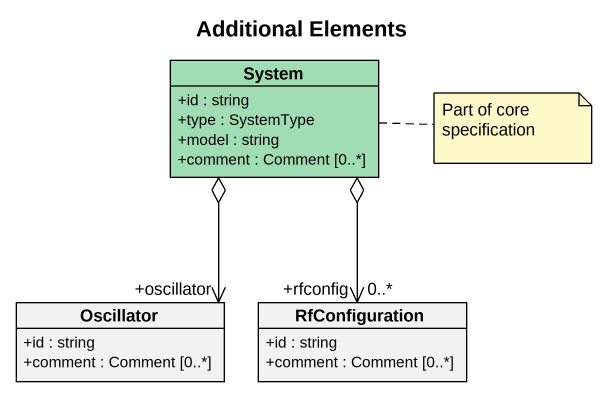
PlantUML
@startuml
title Additional Elements
hide circle
hide empty members
skinparam classAttributeIconSize 0
class System #A0DCB4 {
  +id : string
  +type : SystemType
  +model : string
  +comment : Comment [0..*]
}
class Oscillator {
  +id : string
  +comment : Comment [0..*]
}
class RfConfiguration {
  +id : string
  +comment : Comment [0..*]
}
System o--> "+oscillator" Oscillator
System o--> "+rfconfig\n0..*" RfConfiguration
note right of System : Part of core specification
@enduml
